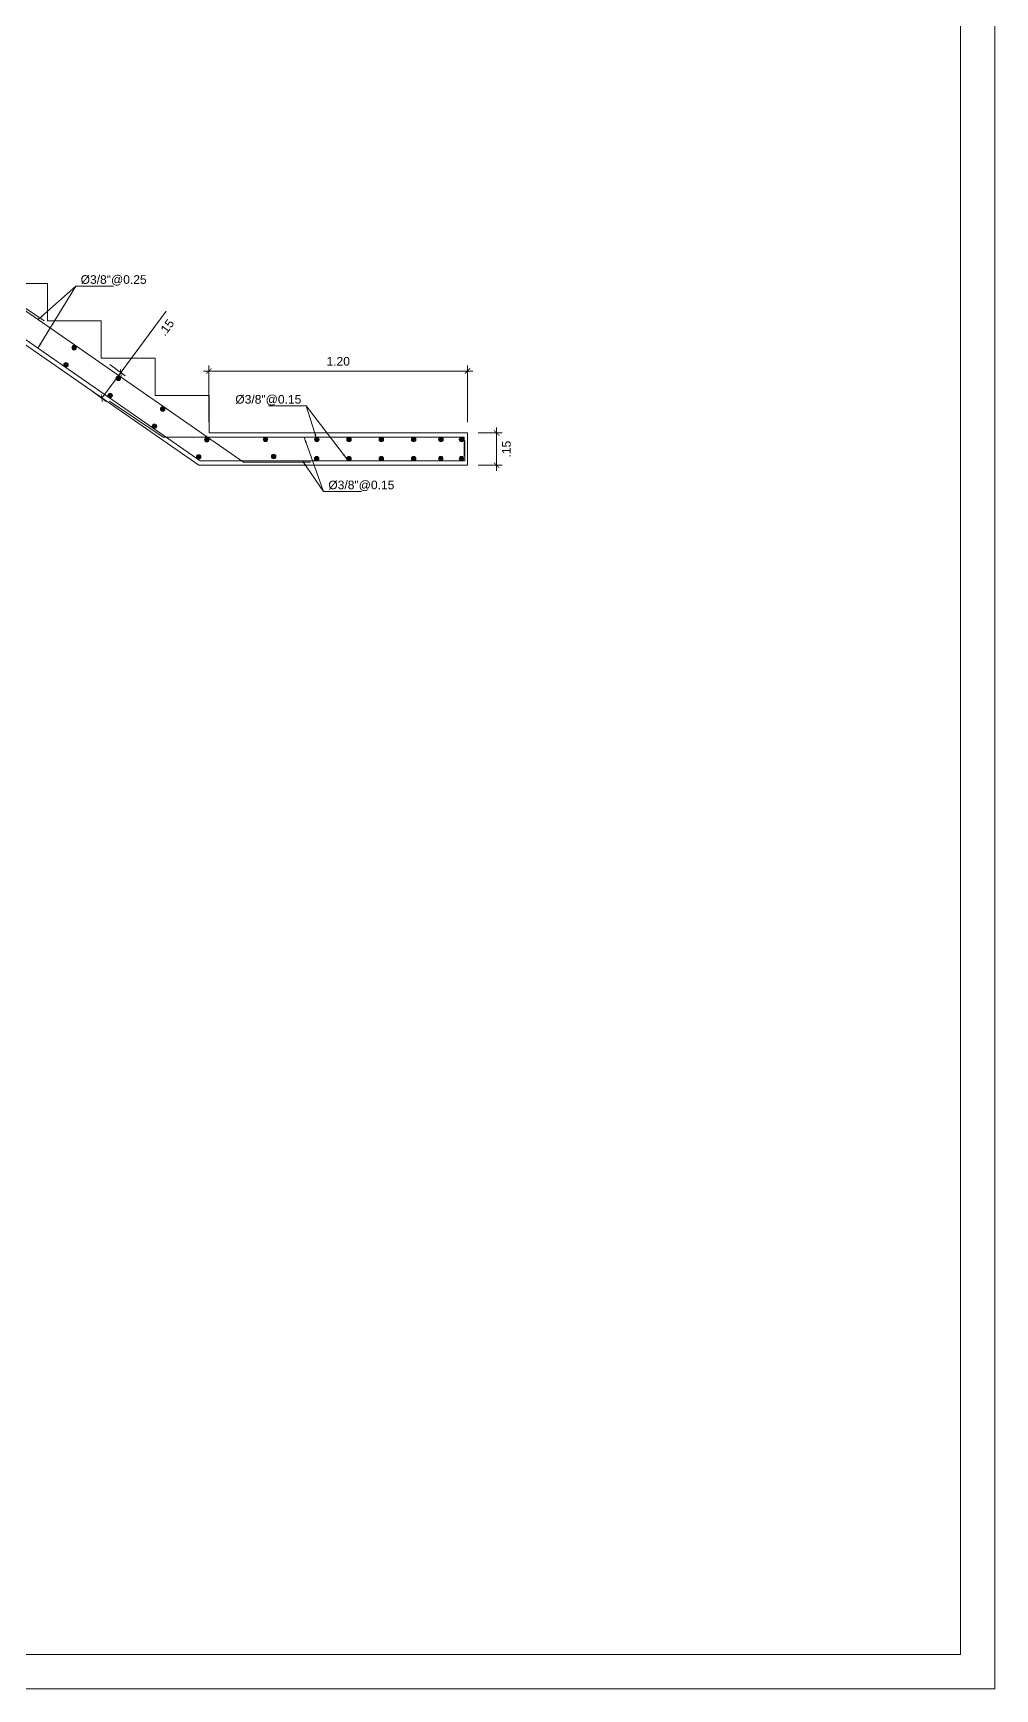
# Model space of a CAD drawing. Header units: millimetres. Extents: x -59 to 123, y 54 to 155.
# Drawn here: x 20.63 to 29.56, y 54.35 to 69.72 of the extents above; entities that cross this region are included whole.
import ezdxf

# ---------------------------------------------------------------- set-up
doc = ezdxf.new("R2010")
doc.units = ezdxf.units.MM
doc.linetypes.add('CONTINUA', pattern=[0])
doc.layers.get('0').update_dxf_attribs({"lineweight": 9})
doc.layers.get('Defpoints').update_dxf_attribs({"lineweight": 0})
for name, color, linetype, lineweight in [('ACERO', 150, 'CONTINUA', 40), ('COTA', 4, 'Continuous', 9), ('DET-CORTE', 86, 'Continuous', 50), ('pluma2', 4, 'Continuous', 20)]:
    doc.layers.add(name, color=color, linetype=linetype, lineweight=lineweight)
doc.layers.add('TEXTO', color=2, linetype='Continuous')
doc.styles.add('estilo1', font='arial.ttf')
doc.styles.add('LUIS', font='arial.ttf')
doc.dimstyles.new('luis', dxfattribs={"dimtxt": 0.08, "dimasz": 0.05, "dimexe": 0.05, "dimexo": 0.1, "dimgap": 0.05, "dimtad": 2, "dimzin": 4, "dimdsep": 46, "dimtxsty": 'LUIS', "dimblk": 'ARCHTICK', "dimcen": 2, "dimdle": 0.05, "dimclrd": 256, "dimclre": 256, "dimclrt": 56, "dimaunit": 1, "dimadec": 0, "dimazin": 0, "dimtfac": 1, "dimtix": 1, "dimtmove": 0, "dimatfit": 3, "dimfxl": 1, "dimlwd": -1, "dimlwe": -1, "dimarcsym": 0})

# ---------------------------------------------------------------- blocks, each defined once
blk = doc.blocks.new('_ArchTick')
at = {"color": 0, "linetype": 'ByBlock', "const_width": 0.15}
blk.add_lwpolyline([(-0.5, -0.5), (0.5, 0.5)], dxfattribs=at)
blk = doc.blocks.new('*D665')
at = {"layer": 'COTA', "transparency": 16777216}
for p, q in [((24.765, 66.008), (24.986, 66.008)), ((24.936, 66.058), (24.936, 65.658)), ((24.765, 65.708), (24.986, 65.708))]:
    blk.add_line(p, q, dxfattribs=at)
at = {"layer": 'Defpoints', "color": 0, "transparency": 16777216}
for p in [(24.665, 66.008), (24.665, 65.708), (24.936, 65.708)]:
    blk.add_point(p, dxfattribs=at)
at = {"layer": 'COTA', "transparency": 16777216, "xscale": 0.05, "yscale": 0.05, "zscale": 0.05}
for p, rotation in [((24.936, 66.008), 90), ((24.936, 65.708), 270)]:
    blk.add_blockref('_ArchTick', p, dxfattribs=dict(at, rotation=rotation))
at = {"layer": 'COTA', "color": 56, "lineweight": 5, "transparency": 16777216, "insert": (25.027, 65.858), "char_height": 0.08, "attachment_point": 5, "rotation": 90, "style": 'LUIS'}
blk.add_mtext('.15', dxfattribs=at)
blk = doc.blocks.new('*D666')
at = {"layer": 'COTA', "transparency": 16777216}
for p, q in [((22.215, 66.583), (24.715, 66.583)), ((22.265, 66.108), (22.265, 66.633)), ((24.665, 66.108), (24.665, 66.633))]:
    blk.add_line(p, q, dxfattribs=at)
at = {"layer": 'Defpoints', "color": 0, "transparency": 16777216}
for p in [(24.665, 66.583), (22.265, 66.008), (24.665, 66.008)]:
    blk.add_point(p, dxfattribs=at)
at = {"layer": 'COTA', "transparency": 16777216, "xscale": 0.05, "yscale": 0.05, "zscale": 0.05, "rotation": 180}
blk.add_blockref('_ArchTick', (22.265, 66.583), dxfattribs=at)
at = {"layer": 'COTA', "transparency": 16777216, "xscale": 0.05, "yscale": 0.05, "zscale": 0.05}
blk.add_blockref('_ArchTick', (24.665, 66.583), dxfattribs=at)
at = {"layer": 'COTA', "color": 56, "lineweight": 5, "transparency": 16777216, "insert": (23.465, 66.673), "char_height": 0.08, "attachment_point": 5, "style": 'LUIS'}
blk.add_mtext('1.20', dxfattribs=at)
blk = doc.blocks.new('*D667')
at = {"layer": 'COTA', "transparency": 16777216}
for p, q in [((21.446, 66.568), (21.869, 67.138)), ((21.27, 66.33), (21.476, 66.608)), ((21.346, 66.643), (21.487, 66.538)), ((21.169, 66.405), (21.31, 66.3))]:
    blk.add_line(p, q, dxfattribs=at)
at = {"layer": 'Defpoints', "color": 0, "transparency": 16777216}
for p in [(21.265, 66.702), (21.089, 66.464), (21.27, 66.33)]:
    blk.add_point(p, dxfattribs=at)
at = {"layer": 'COTA', "transparency": 16777216, "xscale": 0.05, "yscale": 0.05, "zscale": 0.05}
for p, rotation in [((21.446, 66.568), 53.45397691172534), ((21.27, 66.33), 233.4539769117253)]:
    blk.add_blockref('_ArchTick', p, dxfattribs=dict(at, rotation=rotation))
at = {"layer": 'COTA', "color": 56, "lineweight": 5, "transparency": 16777216, "insert": (21.87, 66.987), "char_height": 0.08, "attachment_point": 5, "rotation": 53.454, "style": 'LUIS'}
blk.add_mtext('.15', dxfattribs=at)

msp = doc.modelspace()

# ---------------------------------------------------------------- hatches: boundary and pattern name
at = {"layer": 'ACERO', "lineweight": 5}
for points in [[(21.01, 66.8212, 1), (21.0158, 66.7796, 1)], [(20.9921, 66.7975, 1), (21.0337, 66.8033, 1)], [(20.9341, 66.6621, 1), (20.9399, 66.6205, 1)], [(20.9162, 66.6384, 1), (20.9578, 66.6442, 1)], [(21.4207, 66.5361, 1), (21.4265, 66.4945, 1)], [(21.4028, 66.5124, 1), (21.4444, 66.5182, 1)], [(21.3448, 66.377, 1), (21.3506, 66.3354, 1)], [(21.3269, 66.3533, 1), (21.3685, 66.3591, 1)], [(21.8315, 66.251, 1), (21.8373, 66.2094, 1)], [(21.8136, 66.2273, 1), (21.8552, 66.2331, 1)], [(21.7556, 66.0919, 1), (21.7614, 66.0503, 1)], [(21.7377, 66.0682, 1), (21.7793, 66.074, 1)], [(22.2423, 65.9659, 1), (22.2481, 65.9243, 1)], [(22.2244, 65.9422, 1), (22.266, 65.948, 1)], [(22.7926, 65.9694, -1), (22.7868, 65.9278, -1)], [(22.8105, 65.9457, -1), (22.7689, 65.9515, -1)], [(23.2685, 65.9681, -1), (23.2627, 65.9265, -1)], [(23.2864, 65.9444, -1), (23.2448, 65.9502, -1)], [(23.5685, 65.9681, -1), (23.5627, 65.9265, -1)], [(23.5864, 65.9444, -1), (23.5448, 65.9502, -1)], [(23.8685, 65.9681, -1), (23.8627, 65.9265, -1)], [(23.8864, 65.9444, -1), (23.8448, 65.9502, -1)], [(24.1685, 65.9681, -1), (24.1627, 65.9265, -1)], [(24.1864, 65.9444, -1), (24.1448, 65.9502, -1)], [(24.4213, 65.9681, -1), (24.4155, 65.9265, -1)], [(24.4392, 65.9444, -1), (24.3976, 65.9502, -1)], [(24.6128, 65.9681, -1), (24.607, 65.9265, -1)], [(24.6307, 65.9444, -1), (24.5891, 65.9502, -1)], [(22.1664, 65.8068, 1), (22.1722, 65.7652, 1)], [(22.1485, 65.7831, 1), (22.1901, 65.7889, 1)], [(22.8685, 65.8103, -1), (22.8627, 65.7687, -1)], [(22.8864, 65.7866, -1), (22.8448, 65.7924, -1)], [(23.268, 65.7901, -1), (23.2622, 65.7485, -1)], [(23.2859, 65.7664, -1), (23.2443, 65.7722, -1)], [(23.568, 65.7901, -1), (23.5622, 65.7485, -1)], [(23.5859, 65.7664, -1), (23.5443, 65.7722, -1)], [(23.868, 65.7901, -1), (23.8622, 65.7485, -1)], [(23.8859, 65.7664, -1), (23.8443, 65.7722, -1)], [(24.168, 65.7901, -1), (24.1622, 65.7485, -1)], [(24.1859, 65.7664, -1), (24.1443, 65.7722, -1)], [(24.4208, 65.7901, -1), (24.415, 65.7485, -1)], [(24.4387, 65.7664, -1), (24.3971, 65.7722, -1)], [(24.6123, 65.7901, -1), (24.6065, 65.7485, -1)], [(24.6302, 65.7664, -1), (24.5886, 65.7722, -1)]]:
    msp.add_hatch(color=256, dxfattribs=at).paths.add_polyline_path(points)

# ---------------------------------------------------------------- linework, layer by layer
for p, q in [((19.349, 67.7158), (22.1839, 65.7483)), ((19.7528, 67.7033), (22.5849, 65.7378)), ((21.8391, 65.9683), (24.6343, 65.9683)), ((24.6343, 65.9683), (24.6343, 65.7913)), ((24.6412, 65.7483), (24.6412, 65.9369)), ((22.1839, 65.7483), (24.6412, 65.7483)), ((22.5849, 65.7378), (23.2074, 65.7378))]:
    msp.add_line(p, q, dxfattribs=at)
at = {"layer": 'ACERO', "linetype": 'Continuous', "lineweight": 5, "ltscale": 0.01}
for p, q in [((20.2361, 67.3833), (20.7338, 67.0483)), ((21.3413, 66.3034), (21.8391, 65.9683))]:
    msp.add_line(p, q, dxfattribs=at)
at = {"layer": 'ACERO', "lineweight": 5}
for centre in [(21.0129, 66.8004), (20.937, 66.6413), (21.4236, 66.5153), (21.3477, 66.3562), (21.8344, 66.2302), (21.7585, 66.0711), (22.2452, 65.9451), (22.7897, 65.9486), (23.2656, 65.9473), (23.5656, 65.9473), (23.8656, 65.9473), (24.1656, 65.9473), (24.4184, 65.9473), (24.6099, 65.9473), (22.1693, 65.786), (22.8656, 65.7895), (23.2651, 65.7693), (23.5651, 65.7693), (23.8651, 65.7693), (24.1651, 65.7693), (24.4179, 65.7693), (24.6094, 65.7693)]:
    msp.add_circle(centre, 0.021, dxfattribs=at)
at = {"layer": 'Defpoints', "lineweight": 5, "ltscale": 0.5}
msp.add_lwpolyline([(-14.6883, 54.3471), (29.5617, 54.3471), (29.5617, 84.1298), (-14.6883, 84.1298)], close=True, dxfattribs=at)
at = {"layer": 'DET-CORTE', "lineweight": 5, "ltscale": 0.5}
msp.add_lwpolyline([(-14.3704, 54.6651), (29.2437, 54.6651), (29.2437, 83.8118), (-14.3704, 83.8118)], close=True, dxfattribs=at)
at = {"layer": 'pluma2', "lineweight": 5}
for p, q in [((22.1714, 65.7083), (19.8155, 67.3433)), ((24.6653, 66.0083), (24.6653, 65.7083))]:
    msp.add_line(p, q, dxfattribs=at)
at = {"layer": 'pluma2', "linetype": 'Continuous', "lineweight": 5, "ltscale": 0.01}
for p, q in [((22.2653, 66.0083), (24.6653, 66.0083)), ((22.1714, 65.7083), (24.6653, 65.7083))]:
    msp.add_line(p, q, dxfattribs=at)
for points in [[(20.7653, 67.0493), (20.7653, 67.3963), (20.2653, 67.3963)], [(21.2653, 66.7023), (21.2653, 67.0493), (20.7653, 67.0493)], [(21.7653, 66.3553), (21.7653, 66.7023), (21.2653, 66.7023)], [(22.2653, 66.0083), (22.2653, 66.3553), (21.7653, 66.3553)]]:
    msp.add_lwpolyline(points, dxfattribs=at)

# ---------------------------------------------------------------- texts
at = {"layer": 'TEXTO', "lineweight": 5, "ltscale": 0.1, "style": 'estilo1'}
for s, p in [('Ø3/8"@0.25', (21.0736, 67.3927)), ('Ø3/8"@0.15', (22.5096, 66.2804)), ('Ø3/8"@0.15', (23.3733, 65.4856))]:
    msp.add_text(s, height=0.08, dxfattribs=at).set_placement(p)

# ---------------------------------------------------------------- dimensions: what is measured, and where the dimension line sits
at = {"layer": 'COTA', "lineweight": 5}
dim = msp.add_linear_dim(base=(21.27, 66.3299), p1=(21.2653, 66.7023), p2=(21.0888, 66.4642), angle=233.45398, dimstyle='luis', override={"dimlfac": 0.5}, dxfattribs=at)
dim.commit()
dim.dimension.update_dxf_attribs({"geometry": '*D667', "text_midpoint": (21.7969, 67.0408), "dimtype": 161})
dim = msp.add_linear_dim(base=(24.6653, 66.5826), p1=(22.2653, 66.0083), p2=(24.6653, 66.0083), dimstyle='luis', override={"dimlfac": 0.5}, dxfattribs=at)
dim.commit()
dim.dimension.update_dxf_attribs({"geometry": '*D666', "text_midpoint": (23.4653, 66.6734)})
dim = msp.add_linear_dim(base=(24.9357, 65.7083), p1=(24.6653, 66.0083), p2=(24.6653, 65.7083), angle=90, dimstyle='luis', override={"dimlfac": 0.5}, dxfattribs=at)
dim.commit()
dim.dimension.update_dxf_attribs({"geometry": '*D665', "text_midpoint": (25.0266, 65.8583)})

# ---------------------------------------------------------------- leaders
for points in [[(20.6762, 66.7946), (21.0299, 67.3718), (21.38, 67.3718)], [(20.6794, 67.0602), (21.0299, 67.3718), (21.38, 67.3718)], [(23.5441, 65.7693), (23.1663, 66.2595), (22.8162, 66.2595)], [(23.2656, 65.9473), (23.1663, 66.2595), (22.8162, 66.2595)], [(23.1487, 65.9683), (23.3296, 65.4647), (23.6797, 65.4647)], [(23.1331, 65.7483), (23.3296, 65.4647), (23.6797, 65.4647)]]:
    msp.add_leader(points, dimstyle='luis', override={"dimlfac": 0.5}, dxfattribs=at)

doc.saveas('drawing.dxf')
